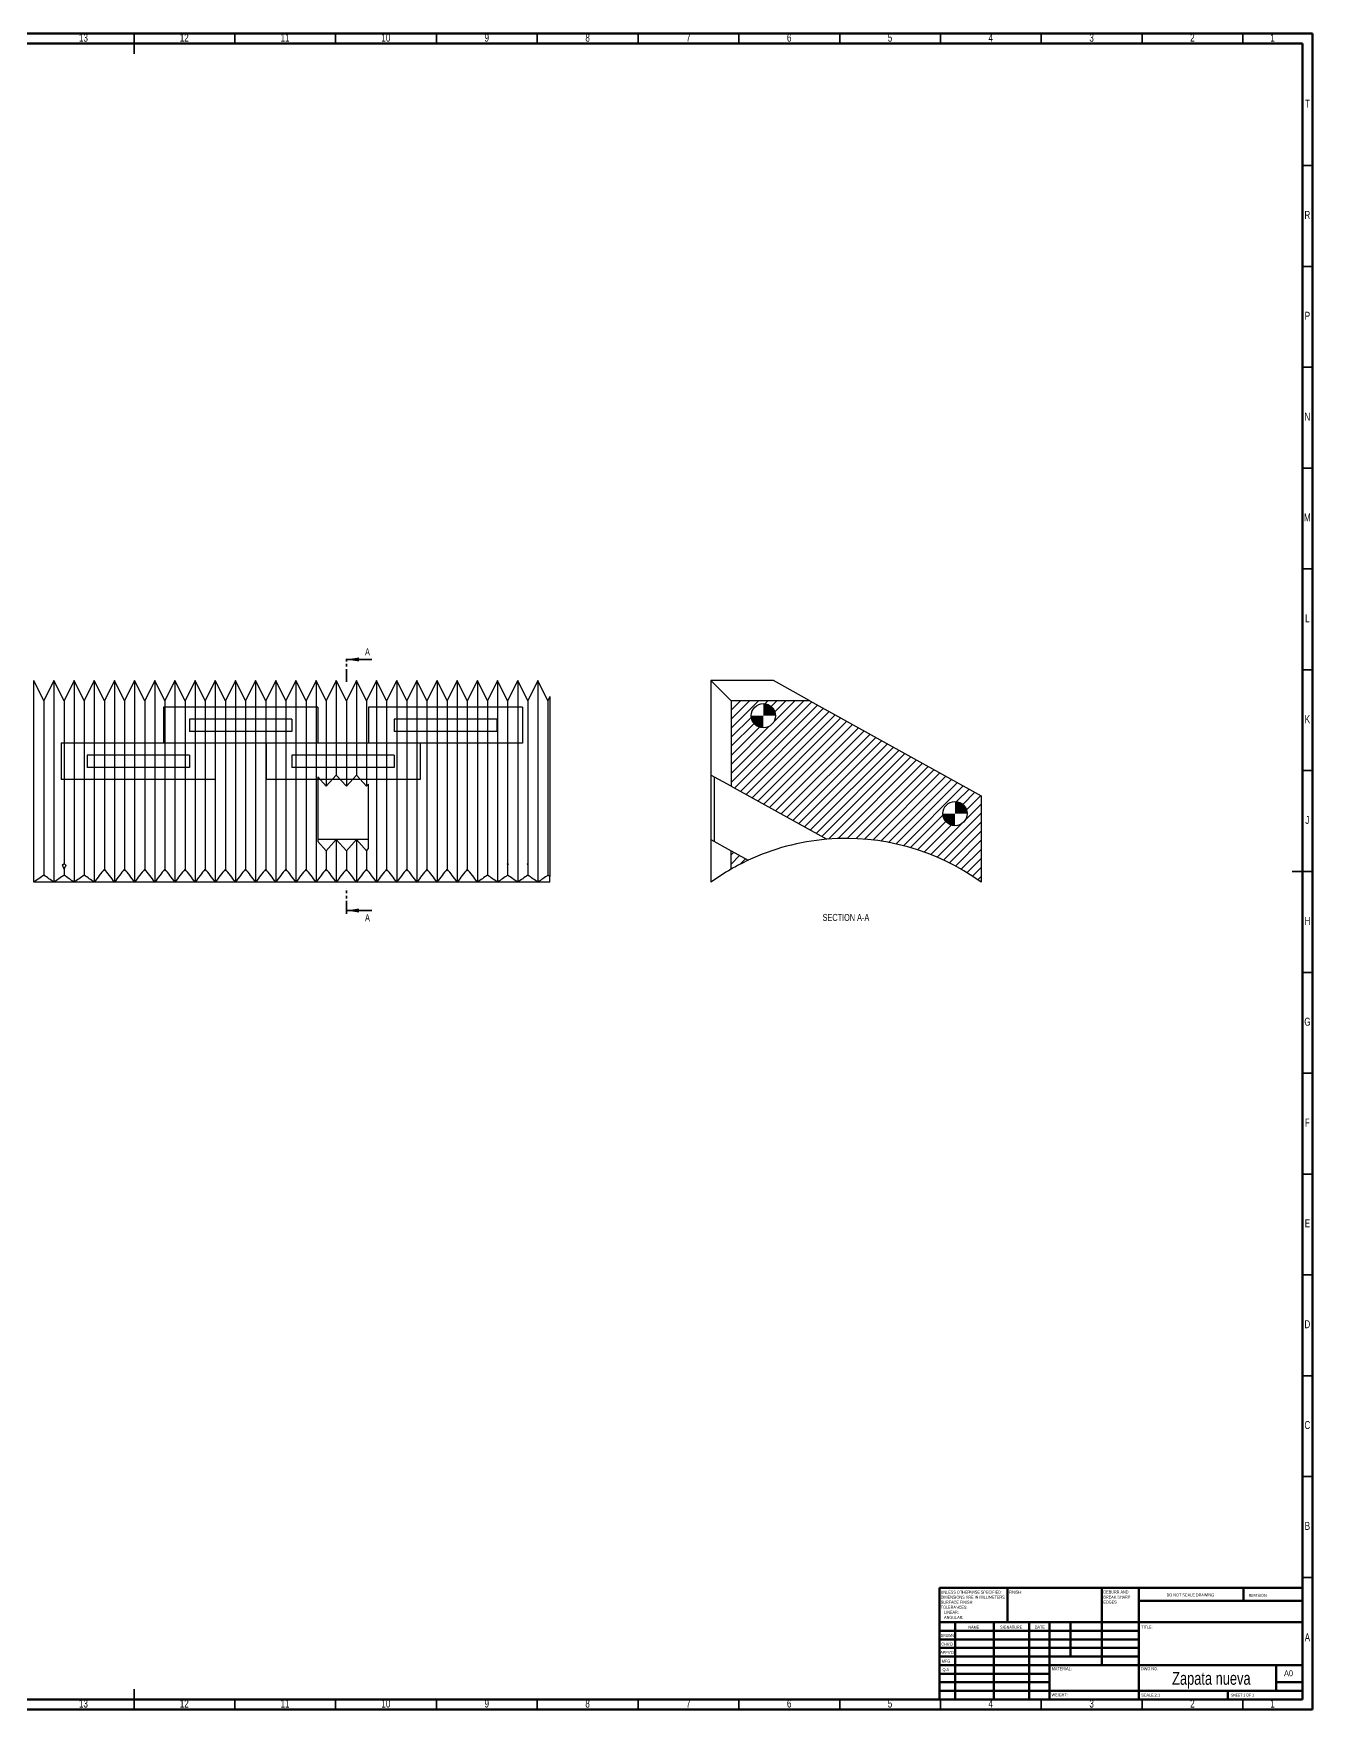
# Model space of a CAD drawing. Header units: millimetres. Extents: x 15 to 1184, y 5 to 836.
# Drawn here: x 550 to 1184, y 5 to 836 of the extents above; entities that cross this region are included whole.
import ezdxf

# ---------------------------------------------------------------- set-up
doc = ezdxf.new("R2010")
doc.units = ezdxf.units.MM
doc.linetypes.add('PHANTOM', pattern=[12.699999999999998, 6.35, -1.27, 1.27, -1.27, 1.27, -1.27])
doc.styles.add('SLDTEXTSTYLE0', font='TXT', dxfattribs={"width": 0.75})
doc.styles.add('SLDTEXTSTYLE1', font='TXT', dxfattribs={"width": 0.6864493305940874})
doc.styles.add('SLDTEXTSTYLE2', font='TXT', dxfattribs={"width": 0.6875})
pattern_1 = [(45, (0, 0), (-2.245064030267288, 2.245064030267288), [])]

# ---------------------------------------------------------------- blocks, each defined once
blk = doc.blocks.new('SW_NOTE_0')
at = {"color": 0, "linetype": 'Continuous', "lineweight": 0, "char_height": 1.5, "attachment_point": 1, "style": 'SLDTEXTSTYLE0'}
for s, insert in [('UNLESS OTHERWISE SPECIFIED:', (0, 1.933601609657942)), ('TOLERANCES:', (0, -5.566398222703987)), ('SURFACE FINISH:', (0, -3.066398278583342)), ('DIMENSIONS ARE IN MILLIMETERS', (0, -0.5663983344626964)), ('LINEAR:', (1.687500000000064, -8.066398166824634)), ('ANGULAR:', (1.687500000000064, -10.56639811094528))]:
    blk.add_mtext(s, dxfattribs=dict(at, insert=insert))
blk = doc.blocks.new('SW_NOTE_1')
at = {"color": 0, "linetype": 'Continuous', "lineweight": 0, "char_height": 1.5, "attachment_point": 1, "style": 'SLDTEXTSTYLE0'}
for s, insert in [('DEBURR AND', (0, 1.933601609657942)), ('BREAK SHARP', (0, -0.5663983344626964)), ('EDGES', (0, -3.066398278583342))]:
    blk.add_mtext(s, dxfattribs=dict(at, insert=insert))
blk = doc.blocks.new('SW_DOWELSYMBOL_2')
at = {"linetype": 'Continuous', "lineweight": 0}
h = blk.add_hatch(color=0, dxfattribs=at)
edge = h.paths.add_edge_path(flags=0)
edge.add_arc((0, 0), 6.000000000000005, 180, 270.0000000000008)
edge.add_line((0, -6.000000000000005), (0, 0))
edge.add_line((0, 0), (-6.000000000000005, 0))
h = blk.add_hatch(color=0, dxfattribs=at)
edge = h.paths.add_edge_path(flags=0)
edge.add_arc((0, 0), 6.000000000000005, 0, 90)
edge.add_line((0, 6.000000000000005), (0, 0))
edge.add_line((0, 0), (6.000000000000005, 0))
at = {"color": 0, "linetype": 'Continuous', "lineweight": 0}
blk.add_circle((0, 0), 6.000000000000005, dxfattribs=at)
blk = doc.blocks.new('SW_DOWELSYMBOL_3')
at = {"linetype": 'Continuous', "lineweight": 0}
h = blk.add_hatch(color=0, dxfattribs=at)
edge = h.paths.add_edge_path(flags=0)
edge.add_arc((0, 0), 6.000000000000005, 180, 270.0000000000008)
edge.add_line((0, -6.000000000000005), (0, 0))
edge.add_line((0, 0), (-6.000000000000005, 0))
h = blk.add_hatch(color=0, dxfattribs=at)
edge = h.paths.add_edge_path(flags=0)
edge.add_arc((0, 0), 6.000000000000005, 0, 90)
edge.add_line((0, 6.000000000000005), (0, 0))
edge.add_line((0, 0), (6.000000000000005, 0))
at = {"color": 0, "linetype": 'Continuous', "lineweight": 0}
blk.add_circle((0, 0), 6.000000000000005, dxfattribs=at)

msp = doc.modelspace()

# ---------------------------------------------------------------- hatches: boundary and pattern name
at = {"linetype": 'Continuous', "lineweight": 18}
h = msp.add_hatch(dxfattribs=at)
h.set_pattern_fill('ANSI31', angle=2.8e-322, style=0)
h.set_pattern_definition(pattern_1)
edge = h.paths.add_edge_path(flags=0)
edge.add_line((1019.672918247672, 458.057556403019), (934.6380155015754, 505.1931726845865))
edge.add_line((934.6380155015754, 505.1931726845865), (895.6729182476728, 505.1931726845865))
edge.add_line((895.6729182476728, 505.1931726845865), (895.6729182476728, 462.7640509822563))
edge.add_line((895.6729182476728, 462.7640509822563), (943.0798618762551, 436.4859530272218))
edge.add_arc((952.6729182476723, 322.5892310838103), 114.3, 54.113835988289, 94.81442676546442, ccw=False)
edge.add_line((1019.672918247672, 415.1931726845866), (1019.672918247672, 458.057556403019))
edge = h.paths.add_edge_path(flags=0)
edge.add_arc((911.6683415315011, 497.7470013496411), 5.999999999999971, 0, 360)
edge = h.paths.add_edge_path(flags=0)
edge.add_arc((1006.672918247672, 449.1931726845866), 5.999999999999972, 0, 360)
h = msp.add_hatch(dxfattribs=at)
h.set_pattern_fill('ANSI31', angle=2.8e-322, style=0)
h.set_pattern_definition(pattern_1)
edge = h.paths.add_edge_path(flags=0)
edge.add_arc((952.6729182476723, 322.5892310838103), 114.3, 115.135171744785, 119.91321446605599, ccw=False)
edge.add_line((904.1233945741135, 426.0659615649699), (895.6729182476729, 430.7501370818032))
edge.add_line((895.6729182476729, 430.7501370818032), (895.6729182476728, 421.6623858735921))

# ---------------------------------------------------------------- linework, layer by layer
at = {"color": 7, "linetype": 'Continuous', "lineweight": 70}
for p, q in [((15, 836), (1184, 836)), ((20, 831), (1179, 831)), ((1179, 831), (1179, 10)), ((1184, 836), (1184, 5)), ((1179, 10), (20, 10)), ((1184, 5), (15, 5))]:
    msp.add_line(p, q, dxfattribs=at)
at = {"color": 7, "linetype": 'Continuous', "lineweight": 35}
for p, q in [((599.5, 836), (599.5, 826)), ((599.5, 831), (599.5, 836)), ((649.5000000000001, 831), (649.5000000000001, 836)), ((699.5, 831), (699.5, 836)), ((749.5, 831), (749.5, 836)), ((799.5000000000001, 831), (799.5000000000001, 836)), ((849.5, 831), (849.5, 836)), ((899.5000000000001, 831), (899.5000000000001, 836)), ((949.5, 831), (949.5, 836)), ((999.5, 831), (999.5, 836)), ((1049.5, 831), (1049.5, 836)), ((1099.5, 831), (1099.5, 836)), ((1149.5, 831), (1149.5, 836)), ((1179, 770.5), (1184, 770.5)), ((1179, 720.5), (1184, 720.5)), ((1179, 670.5), (1184, 670.5)), ((1179, 620.5), (1184, 620.5)), ((1179, 570.5), (1184, 570.5)), ((717.5075192307689, 525.6256941289312), (704.8075192307689, 525.6256941289312)), ((1179, 520.5), (1184, 520.5)), ((1179, 470.5), (1184, 470.5)), ((1184, 420.5), (1174, 420.5)), ((1179, 420.5), (1184, 420.5)), ((717.5075192307689, 401.1563058710689), (704.8075192307689, 401.1563058710689)), ((1179, 370.5), (1184, 370.5)), ((1179, 320.5), (1184, 320.5)), ((1179, 270.4999999999999), (1184, 270.4999999999999)), ((1179, 220.5), (1184, 220.5)), ((1179, 170.5), (1184, 170.5)), ((1179, 120.4999999999999), (1184, 120.4999999999999)), ((1179, 70.49999999999996), (1184, 70.49999999999996)), ((599.5, 5), (599.5, 15)), ((599.5, 10), (599.5, 5)), ((649.5000000000001, 10), (649.5000000000001, 5)), ((699.5, 10), (699.5, 5)), ((749.5, 10), (749.5, 5)), ((799.5000000000001, 10), (799.5000000000001, 5)), ((849.5, 10), (849.5, 5)), ((899.5000000000001, 10), (899.5000000000001, 5)), ((949.5, 10), (949.5, 5)), ((999.5, 10), (999.5, 5)), ((1049.5, 10), (1049.5, 5)), ((1099.5, 10), (1099.5, 5)), ((1149.5, 10), (1149.5, 5))]:
    msp.add_line(p, q, dxfattribs=at)
at = {"color": 7, "linetype": 'PHANTOM', "lineweight": 35}
for p, q in [((704.8075192307689, 514.5131941289311), (704.8075192307689, 527.213194128931)), ((704.8075192307689, 399.5688058710689), (704.8075192307689, 412.2751558710689))]:
    msp.add_line(p, q, dxfattribs=at)
at = {"color": 7, "linetype": 'Continuous', "lineweight": 25}
for p, q in [((549.8075192307693, 415.1931726846218), (549.8075192307693, 515.1931726846218)), ((554.8075180049765, 505.1931702330362), (549.8075192307693, 515.1931726846218)), ((559.8075192307693, 515.1931726846218), (554.8075180049765, 505.1931702330362)), ((559.8075192307693, 515.1931726846218), (559.8075192307693, 415.1931726846218)), ((564.8075180049765, 505.1931751362073), (559.8075192307693, 515.1931726846218)), ((569.8075192307693, 515.1931726846218), (564.8075180049765, 505.1931751362073)), ((569.8075192307693, 515.1931726846218), (569.8075192307693, 415.1931726846218)), ((574.8075180049765, 505.1931751362073), (569.8075192307693, 515.1931726846218)), ((579.8075192307693, 515.1931726846218), (574.8075180049765, 505.1931751362073)), ((579.8075192307693, 515.1931726846218), (579.8075192307693, 415.1931726846218)), ((584.8075192307693, 505.1931726846217), (579.8075192307693, 515.1931726846218)), ((589.8075192307693, 515.1931726846218), (584.8075192307693, 505.1931726846217)), ((589.8075192307693, 515.1931726846218), (589.8075192307693, 415.1931726846218)), ((594.8075192307693, 505.1931726846217), (589.8075192307693, 515.1931726846218)), ((599.8075192307693, 515.1931726846218), (594.8075192307693, 505.1931726846217)), ((599.8075192307693, 515.1931726846218), (599.8075192307693, 415.1931726846218)), ((604.8075192307693, 505.1931726846218), (599.8075192307693, 515.1931726846218)), ((609.8075192307692, 515.1931726846218), (604.8075192307693, 505.1931726846218)), ((609.8075192307692, 515.1931726846218), (609.8075192307692, 415.1931726846218)), ((614.8075192307693, 505.1931726846217), (609.8075192307692, 515.1931726846218)), ((619.8075192307692, 515.1931726846218), (614.8075192307693, 505.1931726846217)), ((619.8075192307692, 515.1931726846218), (619.8075192307692, 415.1931726846218)), ((624.8075192307693, 505.1931726846217), (619.8075192307692, 515.1931726846218)), ((629.8075192307692, 515.1931726846218), (624.8075192307693, 505.1931726846217)), ((629.8075192307692, 515.1931726846218), (629.8075192307692, 415.1931726846218)), ((634.8075192307692, 505.1931726846218), (629.8075192307692, 515.1931726846218)), ((639.8075192307692, 515.1931726846218), (634.8075192307692, 505.1931726846218)), ((639.8075192307692, 515.1931726846218), (639.8075192307692, 415.1931726846218)), ((644.8075192307693, 505.1931726846217), (639.8075192307692, 515.1931726846218)), ((649.8075192307693, 515.1931726846218), (644.8075192307693, 505.1931726846217)), ((649.8075192307693, 515.1931726846218), (649.8075192307693, 415.1931726846218)), ((654.8075192307693, 505.1931726846217), (649.8075192307693, 515.1931726846218)), ((659.8075192307693, 515.1931726846218), (654.8075192307693, 505.1931726846217)), ((659.8075192307693, 515.1931726846218), (659.8075192307693, 415.1931726846218)), ((664.8075192307693, 505.1931726846218), (659.8075192307693, 515.1931726846218)), ((669.8075192307693, 515.1931726846218), (664.8075192307693, 505.1931726846218)), ((669.8075192307693, 515.1931726846218), (669.8075192307693, 415.1931726846218)), ((674.8075192307693, 505.1931726846218), (669.8075192307693, 515.1931726846218)), ((679.8075192307693, 515.1931726846218), (674.8075192307693, 505.1931726846218)), ((679.8075192307693, 515.1931726846218), (679.8075192307693, 415.1931726846218)), ((684.8075192307693, 505.1931726846218), (679.8075192307693, 515.1931726846218)), ((689.8075192307693, 515.1931726846218), (684.8075192307693, 505.1931726846218)), ((689.8075192307693, 515.1931726846218), (689.8075192307693, 415.1931726846218)), ((694.8075192307693, 505.1931726846217), (689.8075192307693, 515.1931726846218)), ((699.8075192307693, 515.1931726846218), (694.8075192307693, 505.1931726846217)), ((699.8075192307693, 515.1931726846218), (699.8075192307693, 468.3071414968192)), ((704.8075192307693, 505.1931726846217), (699.8075192307693, 515.1931726846218)), ((709.8075192307693, 515.1931726846218), (704.8075192307693, 505.1931726846217)), ((709.8075192307693, 515.1931726846218), (709.8075192307693, 468.3071414968192)), ((714.8075192307692, 505.1931726846218), (709.8075192307693, 515.1931726846218)), ((719.8075192307693, 515.1931726846218), (714.8075192307692, 505.1931726846218)), ((719.8075192307693, 515.1931726846218), (719.8075192307693, 415.1931726846218)), ((724.8075192307692, 505.1931726846217), (719.8075192307693, 515.1931726846218)), ((729.8075192307693, 515.1931726846218), (724.8075192307692, 505.1931726846217)), ((729.8075192307693, 515.1931726846218), (729.8075192307693, 415.1931726846218)), ((734.8075192307692, 505.1931726846217), (729.8075192307693, 515.1931726846218)), ((739.8075192307693, 515.1931726846218), (734.8075192307692, 505.1931726846217)), ((739.8075192307693, 515.1931726846218), (739.8075192307693, 415.1931726846218)), ((744.8075192307692, 505.1931726846218), (739.8075192307693, 515.1931726846218)), ((749.8075192307693, 515.1931726846218), (744.8075192307692, 505.1931726846218)), ((749.8075192307693, 515.1931726846218), (749.8075192307693, 415.1931726846218)), ((754.8075192307692, 505.1931726846218), (749.8075192307693, 515.1931726846218)), ((759.8075192307692, 515.1931726846218), (754.8075192307692, 505.1931726846218)), ((759.8075192307692, 515.1931726846218), (759.8075192307692, 415.1931726846218)), ((764.8075192307692, 505.1931726846217), (759.8075192307692, 515.1931726846218)), ((769.8075192307693, 515.1931726846218), (764.8075192307692, 505.1931726846217)), ((769.8075192307693, 515.1931726846218), (769.8075192307693, 415.1931726846218)), ((774.8075192307693, 505.1931726846218), (769.8075192307693, 515.1931726846218)), ((779.8075192307693, 515.1931726846218), (774.8075192307693, 505.1931726846218)), ((779.8075192307693, 515.1931726846218), (779.8075192307693, 415.1931726846218)), ((784.8075192307693, 505.1931726846217), (779.8075192307693, 515.1931726846218)), ((789.8075192307693, 515.1931726846218), (784.8075192307693, 505.1931726846217)), ((789.8075192307693, 515.1931726846218), (789.8075192307693, 415.1931726846218)), ((794.8075192307693, 505.1931726846217), (789.8075192307693, 515.1931726846218)), ((799.8075192307693, 515.1931726846218), (794.8075192307693, 505.1931726846217)), ((799.8075192307693, 515.1931726846218), (799.8075192307693, 415.1931726846218)), ((804.8075192307693, 505.1931726846217), (799.8075192307693, 515.1931726846218)), ((805.8075192307693, 507.1931726846217), (804.8075192307693, 505.1931726846217)), ((805.8075192307693, 507.1931726846217), (805.8075192307693, 417.9595094728704)), ((916.5975379488624, 515.1931726845866), (885.6729182476739, 515.1931726845867)), ((895.6729182476739, 505.1931726845865), (885.6729182476739, 515.1931726845867)), ((885.6729182476739, 515.1931726845867), (885.6729182476739, 468.307141496784)), ((934.6380155015767, 505.1931726845865), (916.5975379488624, 515.1931726845866)), ((554.8075180049765, 505.1931702330362), (554.8075180049765, 418.6126136528844)), ((564.8075180049765, 505.1931751362073), (564.8075180049765, 424.5170345005384)), ((574.8075180049765, 505.1931751362073), (574.8075180049765, 418.6126136528844)), ((584.8075192307693, 505.1931726846217), (584.8075192307693, 421.662385873627)), ((594.8075192307693, 505.1931726846217), (594.8075192307693, 421.662385873627)), ((604.8075192307693, 505.1931726846218), (604.8075192307693, 421.6623858736271)), ((614.8075192307693, 505.1931726846217), (614.8075192307693, 421.6623858736271)), ((624.8075192307693, 505.1931726846217), (624.8075192307693, 421.6623858736271)), ((634.8075192307692, 505.1931726846218), (634.8075192307692, 421.6623858736271)), ((644.8075192307693, 505.1931726846217), (644.8075192307693, 421.6623858736272)), ((654.8075192307693, 505.1931726846217), (654.8075192307693, 421.6623858736272)), ((664.8075192307693, 505.1931726846218), (664.8075192307693, 421.6623858736272)), ((674.8075192307693, 505.1931726846218), (674.8075192307693, 421.6623858736272)), ((684.8075192307693, 505.1931726846218), (684.8075192307693, 421.6623858736273)), ((694.8075192307693, 505.1931726846217), (694.8075192307693, 462.7640509822915)), ((704.8075192307693, 505.1931726846217), (704.8075192307693, 462.7640509822915)), ((714.8075192307692, 505.1931726846218), (714.8075192307693, 462.7640509822915)), ((724.8075192307692, 505.1931726846217), (724.8075192307693, 421.6623858736273)), ((734.8075192307692, 505.1931726846217), (734.8075192307692, 421.6623858736274)), ((744.8075192307692, 505.1931726846218), (744.8075192307692, 421.6623858736273)), ((754.8075192307692, 505.1931726846218), (754.8075192307692, 421.6623858736274)), ((764.8075192307692, 505.1931726846217), (764.8075192307692, 421.6623858736274)), ((774.8075192307693, 505.1931726846218), (774.8075192307693, 418.6126136528849)), ((784.8075192307693, 505.1931726846217), (784.8075192307693, 424.5170345005393)), ((794.8075192307693, 505.1931726846217), (794.8075192307693, 424.5170345005393)), ((804.8075192307693, 505.1931726846217), (804.8075192307693, 418.6126136528849)), ((895.6729182476739, 505.1931726845865), (895.6729182476739, 462.7640509822563)), ((934.6380155015767, 505.1931726845865), (895.6729182476739, 505.1931726845865)), ((934.6380155015767, 505.1931726845865), (1019.672918247673, 458.057556403019)), ((694.8075192307693, 462.7640509822915), (690.6075192307692, 467.4202470144949)), ((690.6075192307692, 467.4202470144949), (690.6075192307692, 435.4063331140419)), ((699.8075192307693, 468.3071414968192), (694.8075192307693, 462.7640509822915)), ((704.8075192307693, 462.7640509822915), (699.8075192307693, 468.3071414968192)), ((709.8075192307693, 468.3071414968192), (704.8075192307693, 462.7640509822915)), ((714.8075192307693, 462.7640509822915), (709.8075192307693, 468.3071414968192)), ((895.6729182476739, 462.7640509822563), (885.6729182476739, 468.307141496784)), ((885.6729182476739, 468.307141496784), (885.6729182476739, 436.2932275963311)), ((887.2729182476737, 467.4202470144596), (887.2729182476738, 435.4063331140067)), ((715.8075192307693, 463.872669085197), (714.8075192307693, 462.7640509822915)), ((715.8075192307693, 431.8587551847441), (715.8075192307693, 463.872669085197)), ((895.6729182476739, 462.7640509822563), (943.0798618762562, 436.4859530272218)), ((1019.672918247673, 458.057556403019), (1019.672918247673, 415.1931726845866)), ((690.6075192307692, 436.485953027257), (715.8075192307693, 436.485953027257)), ((690.6075192307692, 435.4063331140419), (694.8075192307693, 430.7501370818385)), ((694.8075192307693, 430.7501370818385), (699.8075192307693, 436.2932275963663)), ((699.8075192307693, 436.2932275963663), (699.8075192307693, 415.1931726846218)), ((699.8075192307693, 436.2932275963663), (704.8075192307693, 430.7501370818385)), ((704.8075192307693, 430.7501370818385), (709.8075192307693, 436.2932275963663)), ((709.8075192307693, 436.2932275963663), (709.8075192307693, 415.1931726846218)), ((709.8075192307693, 436.2932275963663), (714.8075192307693, 430.7501370818385)), ((885.6729182476739, 436.2932275963311), (885.6729182476739, 415.1931726845866)), ((885.6729182476739, 436.2932275963311), (895.672918247674, 430.7501370818032)), ((563.9308969976178, 423.5847263001857), (564.8075180049765, 424.5170345005384)), ((564.8075180049765, 424.5170345005384), (565.7796199270256, 423.4831804845622)), ((694.8075192307693, 430.7501370818385), (694.8075192307693, 421.6623858736273)), ((704.8075192307693, 430.7501370818385), (704.8075192307693, 421.6623858736273)), ((714.8075192307693, 430.7501370818385), (715.8075192307693, 431.8587551847441)), ((714.8075192307693, 430.7501370818385), (714.8075192307693, 421.6623858736273)), ((784.6002939433346, 424.2966453176003), (784.8075192307693, 424.5170345005393)), ((784.8075192307693, 424.5170345005393), (785.1821452542827, 424.1186105235203)), ((794.4328932073441, 424.1186105234244), (794.8075192307693, 424.5170345005393)), ((794.8075192307693, 424.5170345005393), (795.0147445182533, 424.2966453177377)), ((895.6729182476739, 421.6623858735921), (895.672918247674, 430.7501370818032)), ((895.672918247674, 430.7501370818032), (904.1233945741146, 426.0659615649699)), ((564.8075180049765, 421.7310009505654), (564.8075180049765, 418.6126136528843)), ((784.8075192307695, 423.7237260966327), (784.8075192307693, 418.6126136528849)), ((794.8075192307695, 423.723726096633), (794.8075192307693, 418.6126136528849)), ((805.8075192307693, 415.1931726846219), (805.8075192307691, 417.9595094728704)), ((805.8075192307693, 415.1931726846219), (549.8075192307693, 415.1931726846218))]:
    msp.add_line(p, q, dxfattribs=at)
at = {"color": 7, "linetype": 'Continuous'}
for p, q in [((690.6075192307691, 501.9934291909959), (614.207519230769, 501.9934291909959)), ((614.207519230769, 501.9934291909959), (614.2075192307691, 484.0554732418814)), ((690.6075192307691, 501.9934291909959), (690.6075192307692, 484.0554732418814)), ((792.2075192307691, 501.9934291909959), (715.807519230769, 501.9934291909959)), ((715.807519230769, 501.9934291909959), (715.8075192307691, 484.0554732418814)), ((792.2075192307691, 501.9934291909959), (792.2075192307692, 484.0554732418813)), ((677.807519230769, 496.1029923050029), (627.007519230769, 496.1029923050029)), ((627.007519230769, 496.1029923050029), (627.0075192307692, 489.9459101278744)), ((677.807519230769, 496.1029923050029), (677.8075192307691, 489.9459101278744)), ((779.407519230769, 496.1029923050029), (728.6075192307691, 496.1029923050029)), ((728.6075192307691, 496.1029923050029), (728.6075192307691, 489.9459101278744)), ((779.407519230769, 496.1029923050029), (779.4075192307691, 489.9459101278744)), ((639.8075192307691, 484.0554732418814), (563.4075192307691, 484.0554732418814)), ((563.4075192307691, 484.0554732418814), (563.4075192307693, 466.1175172927668)), ((690.6075192307692, 484.0554732418814), (614.2075192307691, 484.0554732418814)), ((677.8075192307691, 489.9459101278744), (627.0075192307692, 489.9459101278744)), ((639.8075192307691, 484.0554732418814), (639.8075192307692, 466.1175172927668)), ((741.4075192307691, 484.0554732418814), (665.0075192307692, 484.0554732418814)), ((665.0075192307692, 484.0554732418814), (665.0075192307693, 466.1175172927669)), ((792.2075192307692, 484.0554732418813), (715.8075192307691, 484.0554732418814)), ((779.4075192307691, 489.9459101278744), (728.6075192307691, 489.9459101278744)), ((741.4075192307691, 484.0554732418814), (741.4075192307691, 466.1175172927669)), ((627.0075192307692, 478.1650363558884), (576.2075192307692, 478.1650363558884)), ((576.2075192307692, 478.1650363558884), (576.2075192307692, 472.0079541787599)), ((627.0075192307692, 478.1650363558884), (627.0075192307692, 472.0079541787599)), ((728.6075192307692, 478.1650363558884), (677.8075192307691, 478.1650363558884)), ((677.8075192307691, 478.1650363558884), (677.8075192307692, 472.0079541787599)), ((728.6075192307692, 478.1650363558884), (728.6075192307693, 472.0079541787599)), ((639.8075192307692, 466.1175172927668), (563.4075192307693, 466.1175172927668)), ((627.0075192307692, 472.0079541787599), (576.2075192307692, 472.0079541787599)), ((741.4075192307691, 466.1175172927669), (665.0075192307693, 466.1175172927669)), ((728.6075192307693, 472.0079541787599), (677.8075192307692, 472.0079541787599))]:
    msp.add_line(p, q, dxfattribs=at)
at = {"color": 7, "linetype": 'Continuous', "lineweight": 50}
for p, q in [((999.0000000000001, 65.25), (1179, 65.25)), ((999.0000000000001, 65.25), (999.0000000000001, 10)), ((1032.8, 48.25), (1032.8, 65.25)), ((1079.6, 65.25), (1079.6, 27)), ((1097.8, 65.25), (1097.8, 10)), ((1179, 58.875), (1097.8, 58.875)), ((1149.8, 58.875), (1149.8, 65.25)), ((1179, 48.25), (999.0000000000001, 48.25)), ((1097.8, 44), (999.0000000000001, 44)), ((1006.8, 48.25), (1006.8, 10)), ((1025.990952433792, 48.25), (1025.990952433792, 9.999999999999947)), ((1043.39892616354, 48.25), (1043.39892616354, 10)), ((1053.6, 10), (1053.6, 48.25)), ((1064, 31.24999999999999), (1064, 48.25)), ((1097.8, 39.75), (999.0000000000001, 39.75)), ((1097.8, 35.5), (999.0000000000001, 35.5)), ((1097.8, 31.24999999999999), (999.0000000000001, 31.24999999999999)), ((1053.6, 27), (999.0000000000001, 27)), ((1053.6, 27), (1179, 27)), ((1166, 14.25), (1166, 27)), ((1053.6, 22.749928), (999.0000000000001, 22.749928)), ((1053.6, 18.5), (999.0000000000001, 18.5)), ((1179, 18.5), (1166, 18.5)), ((999.0000000000001, 14.25), (1179, 14.25)), ((1142, 10), (1142, 14.25))]:
    msp.add_line(p, q, dxfattribs=at)
at = {"color": 7, "linetype": 'Continuous', "lineweight": 25}
for centre in [(911.6683415315023, 497.7470013496411), (1006.672918247673, 449.1931726845866)]:
    msp.add_circle(centre, 6, dxfattribs=at)
for centre, radius, start, end in [((952.6729182476735, 322.5892310838103), 114.3, 94.81442676546516, 115.1351717447858), ((952.6729182476735, 322.5892310838103), 114.3, 54.1138359882898, 94.81442676546516), ((952.6729182476735, 322.5892310838103), 114.3000000000001, 115.1351717447858, 119.9132144660567), ((836.8075192307678, 322.5892310838454), 114.2999999999996, 122.849362951834, 125.8861640117096), ((712.8075192307701, 322.5892310838454), 114.3, 54.11383598829007, 57.15063704816563), ((846.8075192307684, 322.5892310838454), 114.3, 122.8493629518343, 125.8861640117099), ((722.8075192307701, 322.5892310838454), 114.3000000000001, 54.11383598829007, 57.15063704816565), ((856.8075192307681, 322.5892310838454), 114.2999999999998, 122.8493629518342, 125.8861640117097), ((732.8075192307701, 322.5892310838454), 114.3, 54.11383598829007, 57.15063704816563), ((866.8075192307684, 322.5892310838454), 114.3, 122.8493629518343, 125.8861640117099), ((742.8075192307701, 322.5892310838454), 114.3000000000001, 56.55192068666726, 57.15063704816565), ((952.6729182476735, 322.5892310838103), 114.3000000000001, 119.9132144660567, 125.8861640117101)]:
    msp.add_arc(centre, radius, start, end, dxfattribs=at)
for centre, major_axis, ratio, start_param, end_param in [((616.8075028051461, 322.5892310838454), (0, 114.3), 0.9999997548414441, 0.5733295406921621, 0.6263317179150407), ((492.807502805146, 322.5892310838454), (114.3000280216229, 0), 0.9999997548415042, 0.9444646088798554, 0.9974667861027353), ((626.8075028051461, 322.5892310838454), (0, 114.3), 0.9999997548414437, 0.5733295406921626, 0.6263317179150409), ((502.8075028051462, 322.5892310838454), (114.3000280216228, 0), 0.9999997548415057, 0.944464608879856, 0.9974667861027355), ((636.807502805146, 322.5892310838454), (0, 114.3), 0.9999997548414427, 0.5733295406921618, 0.6263317179150407), ((512.8075028051462, 322.5892310838454), (114.3000280216228, 0), 0.9999997548415057, 0.944464608879856, 0.9974667861027358), ((613.307519230769, 322.5892310838454), (0, 114.3), 0.4999999999999948, 0.5220840822878915, 0.6263317179150409), ((556.3075192307692, 322.5892310838454), (0, 114.3), 0.5000000000000018, 5.656853589264566, 5.761101224891716), ((623.3075192307693, 322.5892310838454), (0, 114.3), 0.5000000000000008, 0.5220840822878915, 0.62633171791504), ((566.3075192307692, 322.5892310838454), (0, 114.3), 0.5000000000000018, 5.656853589264566, 5.761101224891716), ((633.3075192307692, 322.5892310838454), (0, 114.3), 0.4999999999999998, 0.5220840822878904, 0.6263317179150394), ((576.3075192307692, 322.5892310838454), (0, 114.3), 0.5000000000000018, 5.656853589264568, 5.761101224891718), ((643.3075192307693, 322.5892310838454), (0, 114.3), 0.5000000000000018, 0.5220840822878904, 0.6263317179150407), ((586.3075192307693, 322.5892310838454), (0, 114.3), 0.5000000000000038, 5.656853589264571, 5.76110122489172), ((653.3075192307692, 322.5892310838454), (0, 114.3), 0.5000000000000008, 0.5220840822878895, 0.62633171791504), ((596.3075192307695, 322.5892310838454), (0, 114.3), 0.5000000000000018, 5.65685358926457, 5.76110122489172), ((663.3075192307692, 322.5892310838454), (0, 114.3), 0.5000000000000008, 0.5220840822878913, 0.62633171791504), ((606.3075192307695, 322.5892310838454), (0, 114.3), 0.5000000000000008, 5.656853589264569, 5.761101224891721), ((673.3075192307691, 322.5892310838454), (0, 114.3), 0.4999999999999998, 0.5220840822878884, 0.6263317179150394), ((616.3075192307693, 322.5892310838454), (0, 114.3), 0.5000000000000038, 5.656853589264569, 5.76110122489172), ((683.3075192307692, 322.5892310838454), (0, 114.3), 0.5000000000000008, 0.522084082287889, 0.6263317179150385), ((626.3075192307695, 322.5892310838454), (0, 114.3), 0.5000000000000028, 5.65685358926457, 5.761101224891721), ((693.3075192307691, 322.5892310838454), (0, 114.3), 0.4999999999999998, 0.5220840822878883, 0.6263317179150378), ((636.3075192307695, 322.5892310838454), (0, 114.3), 0.5000000000000018, 5.656853589264569, 5.76110122489172), ((703.3075192307692, 322.5892310838454), (0, 114.3), 0.5000000000000008, 0.522084082287889, 0.6263317179150385), ((646.3075192307695, 322.5892310838454), (0, 114.3), 0.5000000000000018, 5.656853589264569, 5.76110122489172), ((713.3075192307692, 322.5892310838454), (0, 114.3), 0.5000000000000008, 0.5220840822878888, 0.6263317179150385), ((656.3075192307693, 322.5892310838454), (0, 114.3), 0.5000000000000028, 5.656853589264569, 5.761101224891719), ((723.3075192307692, 322.5892310838454), (0, 114.3), 0.5000000000000018, 0.5220840822878879, 0.6263317179150375), ((666.3075192307696, 322.5892310838454), (0, 114.3), 0.4999999999999998, 5.656853589264569, 5.761101224891721), ((733.3075192307691, 322.5892310838454), (0, 114.3), 0.5000000000000018, 0.5220840822878862, 0.626331717915036), ((676.3075192307695, 322.5892310838454), (0, 114.3), 0.5000000000000018, 5.656853589264569, 5.76110122489172), ((743.3075192307691, 322.5892310838454), (0, 114.3), 0.5000000000000018, 0.5220840822878862, 0.626331717915036), ((686.3075192307695, 322.5892310838454), (0, 114.3), 0.5000000000000018, 5.656853589264569, 5.76110122489172), ((753.307519230769, 322.5892310838454), (0, 114.3), 0.5000000000000008, 0.5220840822878852, 0.6263317179150353), ((696.3075192307696, 322.5892310838454), (0, 114.3), 0.4999999999999998, 5.656853589264569, 5.761101224891721), ((763.3075192307691, 322.5892310838454), (0, 114.3), 0.5000000000000008, 0.5220840822878884, 0.626331717915037), ((706.3075192307695, 322.5892310838454), (0, 114.3), 0.5000000000000028, 5.65685358926457, 5.761101224891724), ((773.307519230769, 322.5892310838454), (0, 114.3), 0.4999999999999998, 0.5220840822878877, 0.6263317179150363), ((716.3075192307696, 322.5892310838454), (0, 114.3), 0.5000000000000028, 5.656853589264571, 5.761101224891726), ((783.307519230769, 322.5892310838454), (0, 114.3), 0.4999999999999998, 0.5220840822878874, 0.6263317179150363), ((726.3075192307698, 322.5892310838454), (0, 114.3), 0.5000000000000008, 5.656853589264575, 5.761101224891728), ((793.3075192307689, 322.5892310838454), (0, 114.3), 0.4999999999999988, 0.5220840822878865, 0.6263317179150373), ((736.3075192307696, 322.5892310838454), (0, 114.3), 0.5000000000000038, 5.656853589264572, 5.761101224891727)]:
    msp.add_ellipse(centre, major_axis=major_axis, ratio=ratio, start_param=start_param, end_param=end_param, dxfattribs=at)
for points in [[(784.6002939433346, 424.2966453176003), (784.6689801829382, 424.1053919423032), (784.7380543712441, 423.9144162095558), (784.8075192307693, 423.7237260966327)], [(784.8075192307695, 423.7237260966327), (784.9339642848018, 423.8523222323597), (785.0588135594978, 423.9841030676769), (785.1821452541636, 424.1186105235452)], [(794.4328932073441, 424.1186105234244), (794.5562249019894, 423.9841030675784), (794.6810741767566, 423.852322232338), (794.807519230768, 423.7237260966324)], [(794.8075192307693, 423.723726096633), (794.8769840903084, 423.9144162095942), (794.9460582785543, 424.1053919423863), (795.0147445181718, 424.2966453177216)], [(563.9308969976178, 423.5847263001857), (564.2168950827793, 422.9609454931519), (564.5088586675315, 422.3428068202611), (564.8075180049759, 421.7310009505654)], [(564.8075180049765, 421.7310009505654), (565.1399576294356, 422.3057339576674), (565.4635236236996, 422.8903130685409), (565.7796199269287, 423.4831804845623)]]:
    msp.add_open_spline(points, degree=3, dxfattribs=at)
at = {"color": 7, "linetype": 'Continuous', "lineweight": 35}
for points in [[(704.8075192307689, 525.6256941289312), (711.1575192307689, 524.6096941289312), (711.1575192307689, 526.6416941289311)], [(704.8075192307689, 401.1563058710689), (711.1575192307689, 400.1403058710689), (711.1575192307689, 402.1723058710689)]]:
    msp.add_solid(points, dxfattribs=at)

# ---------------------------------------------------------------- block references
at = {"color": 7, "linetype": 'Continuous', "lineweight": 0}
for name, p in [('SW_DOWELSYMBOL_3', (911.6683415315011, 497.7470013496411)), ('SW_DOWELSYMBOL_2', (1006.672918247672, 449.1931726845866)), ('SW_NOTE_0', (999.5936687456392, 61.98736987427897)), ('SW_NOTE_1', (1080.309215686274, 62.06948964302886))]:
    msp.add_blockref(name, p, dxfattribs=at)

# ---------------------------------------------------------------- texts
for s, insert, char_height, attachment_point, style in [('13', (574.4200738929213, 835.9204746028273), 3.96875, 2, 'SLDTEXTSTYLE0'), ('12', (624.4200738929213, 835.9204746028273), 3.96875, 2, 'SLDTEXTSTYLE0'), ('11', (674.4200738929213, 835.9204746028273), 3.96875, 2, 'SLDTEXTSTYLE0'), ('10', (724.4200738929212, 835.9204746028273), 3.96875, 2, 'SLDTEXTSTYLE0'), ('9', (774.4600369464607, 835.9204746028273), 3.96875, 2, 'SLDTEXTSTYLE0'), ('8', (824.4600369464605, 835.9204746028273), 3.96875, 2, 'SLDTEXTSTYLE0'), ('7', (874.4600369464607, 835.9204746028273), 3.96875, 2, 'SLDTEXTSTYLE0'), ('6', (924.4600369464608, 835.9204746028273), 3.96875, 2, 'SLDTEXTSTYLE0'), ('5', (974.4600369464606, 835.9204746028273), 3.96875, 2, 'SLDTEXTSTYLE0'), ('4', (1024.460036946461, 835.9204746028273), 3.96875, 2, 'SLDTEXTSTYLE0'), ('3', (1074.460036946461, 835.9204746028272), 3.96875, 2, 'SLDTEXTSTYLE0'), ('2', (1124.460036946461, 835.9204746028273), 3.96875, 2, 'SLDTEXTSTYLE0'), ('1', (1164.210036946461, 835.9204746028273), 3.96875, 2, 'SLDTEXTSTYLE0'), ('T', (1181.550068664365, 803.1704746028273), 3.96875, 2, 'SLDTEXTSTYLE0'), ('R', (1181.444419157691, 748.0166284489812), 3.96875, 2, 'SLDTEXTSTYLE0'), ('P', (1181.484841584228, 698.0166284489811), 3.96875, 2, 'SLDTEXTSTYLE0'), ('N', (1181.463711580262, 648.0166284489811), 3.96875, 2, 'SLDTEXTSTYLE0'), ('M', (1181.423748558387, 598.0166284489812), 3.96875, 2, 'SLDTEXTSTYLE0'), ('L', (1181.454524747096, 548.0166284489811), 3.96875, 2, 'SLDTEXTSTYLE0'), ('K', (1181.488516350277, 498.0166284489811), 3.96875, 2, 'SLDTEXTSTYLE0'), ('J', (1181.403078022413, 448.0166284489812), 3.96875, 2, 'SLDTEXTSTYLE0'), ('SECTION A-A', (952.5987871388522, 399.4644353372407), 3.5, 2, 'SLDTEXTSTYLE0'), ('H', (1181.490353783593, 398.0166284489812), 3.96875, 2, 'SLDTEXTSTYLE0'), ('G', (1181.486678885296, 348.0166284489812), 3.96875, 2, 'SLDTEXTSTYLE0'), ('F', (1181.457740209065, 298.0166284489812), 3.96875, 2, 'SLDTEXTSTYLE0'), ('E', (1181.507808905095, 248.0166284489812), 3.96875, 2, 'SLDTEXTSTYLE0'), ('D', (1181.452687282115, 198.0166284489812), 3.96875, 2, 'SLDTEXTSTYLE0'), ('C', (1181.458658901975, 148.0166284489812), 3.96875, 2, 'SLDTEXTSTYLE0'), ('B', (1181.470601824112, 98.01662844898112), 3.96875, 2, 'SLDTEXTSTYLE0'), ('FINISH:', (1033.37129216683, 63.91927199513628), 1.5, 1, 'SLDTEXTSTYLE0'), ('DO NOT SCALE DRAWING', (1111.614640522876, 62.53299357505441), 1.5, 1, 'SLDTEXTSTYLE0'), ('REVISION', (1152.327581699346, 62.33490868045681), 1.5, 1, 'SLDTEXTSTYLE0'), ('DRAWN', (999.6433628978696, 42.38478131733651), 1.5, 1, 'SLDTEXTSTYLE1'), ('NAME', (1013.322239217683, 46.5014826334708), 1.5, 1, 'SLDTEXTSTYLE0'), ('SIGNATURE', (1029.033587563177, 46.56175637954667), 1.5, 1, 'SLDTEXTSTYLE0'), ('DATE', (1046.214701965719, 46.57617922121975), 1.5, 1, 'SLDTEXTSTYLE0'), ('TITLE:', (1099.090160638975, 46.57617922121969), 1.5, 1, 'SLDTEXTSTYLE0'), ('A', (1181.463711580262, 42.76662844898116), 3.96875, 2, 'SLDTEXTSTYLE0'), ("APPV'D", (999.4017224083208, 34.06586662434236), 1.5, 1, 'SLDTEXTSTYLE0'), ("CHK'D", (999.939222193744, 38.1618530186061), 1.5, 1, 'SLDTEXTSTYLE0'), ('MFG', (1000.124010738554, 29.71578446078718), 1.5, 1, 'SLDTEXTSTYLE0'), ('Q.A', (1000.509036603952, 25.50466213200304), 1.5, 1, 'SLDTEXTSTYLE0'), ('MATERIAL:', (1054.645862308762, 25.9860562892453), 1.5, 1, 'SLDTEXTSTYLE0'), ('DWG NO.', (1098.953002216211, 25.98605628924532), 1.5, 1, 'SLDTEXTSTYLE0'), ('Zapata nueva', (1133.837783209912, 23.60691096725082), 6.35, 2, 'SLDTEXTSTYLE0'), ('A0', (1169.871156434647, 24.40638856899682), 2.910416666666666, 1, 'SLDTEXTSTYLE0'), ('13', (574.4200738929213, 9.920474602827335), 3.96875, 2, 'SLDTEXTSTYLE0'), ('12', (624.4200738929213, 9.920474602827335), 3.96875, 2, 'SLDTEXTSTYLE0'), ('11', (674.4200738929213, 9.920474602827335), 3.96875, 2, 'SLDTEXTSTYLE0'), ('10', (724.4200738929213, 9.920474602827335), 3.96875, 2, 'SLDTEXTSTYLE0'), ('9', (774.4600369464607, 9.920474602827335), 3.96875, 2, 'SLDTEXTSTYLE0'), ('8', (824.4600369464606, 9.920474602827335), 3.96875, 2, 'SLDTEXTSTYLE0'), ('7', (874.4600369464607, 9.920474602827335), 3.96875, 2, 'SLDTEXTSTYLE0'), ('6', (924.4600369464608, 9.920474602827339), 3.96875, 2, 'SLDTEXTSTYLE0'), ('5', (974.4600369464606, 9.920474602827335), 3.96875, 2, 'SLDTEXTSTYLE0'), ('4', (1024.460036946461, 9.920474602827335), 3.96875, 2, 'SLDTEXTSTYLE0'), ('WEIGHT:', (1054.617811128122, 12.94931190358806), 1.4986, 1, 'SLDTEXTSTYLE0'), ('3', (1074.460036946461, 9.920474602827335), 3.96875, 2, 'SLDTEXTSTYLE0'), ('SCALE:2:1', (1099.073966117492, 12.90008727453223), 1.5, 1, 'SLDTEXTSTYLE0'), ('2', (1124.460036946461, 9.920474602827339), 3.96875, 2, 'SLDTEXTSTYLE0'), ('SHEET 1 OF 1', (1143.478294427816, 12.90008727453221), 1.5, 1, 'SLDTEXTSTYLE2'), ('1', (1164.210036946461, 9.920474602827335), 3.96875, 2, 'SLDTEXTSTYLE0')]:
    msp.add_mtext(s, dxfattribs=dict(at, insert=insert, char_height=char_height, attachment_point=attachment_point, style=style))
at = {"color": 7, "linetype": 'Continuous', "char_height": 3.5, "attachment_point": 1, "style": 'SLDTEXTSTYLE0'}
for insert in [(714.0808971929818, 531.1631153419953), (714.0808971929818, 399.3123446071186)]:
    msp.add_mtext('A', dxfattribs=dict(at, insert=insert))

doc.saveas('drawing.dxf')
